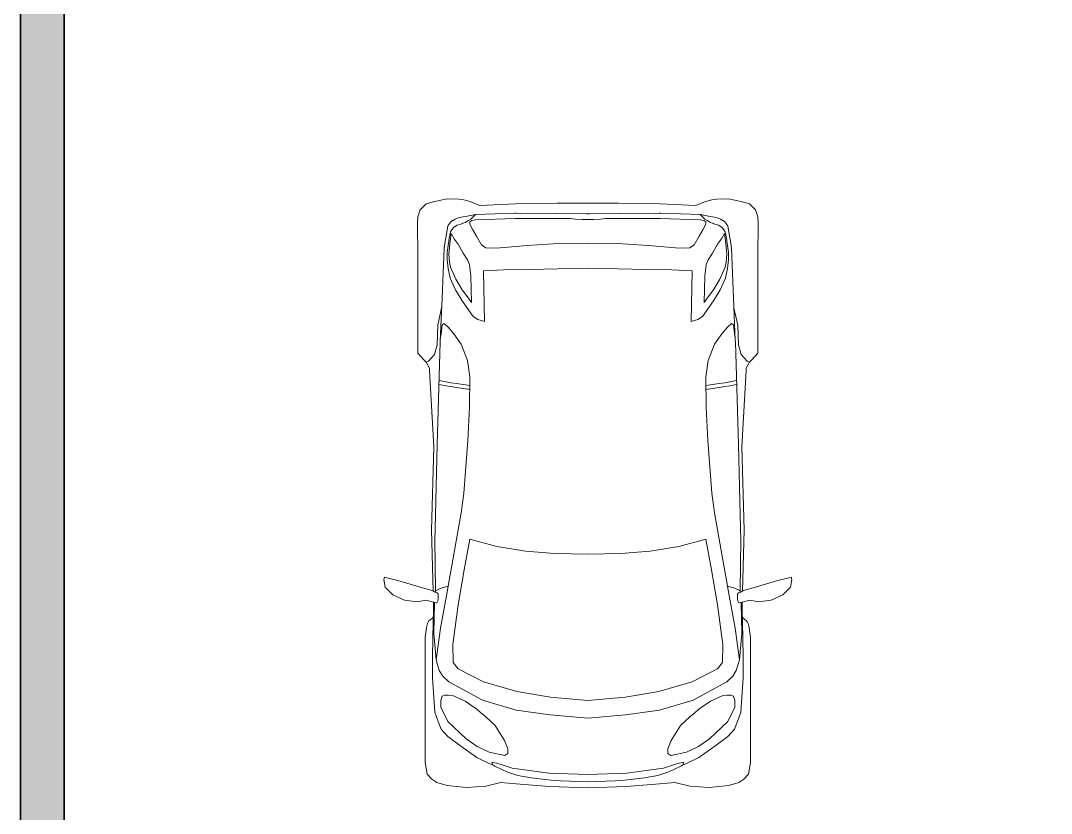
# Model space of a CAD drawing. Header units: millimetres. Extents: x -6000 to 16593, y -11438 to 14364.
# Drawn here: x -2883 to 1835, y -2164 to 1463 of the extents above; entities that cross this region are included whole.
import ezdxf

# ---------------------------------------------------------------- set-up
doc = ezdxf.new("R2010")
doc.units = ezdxf.units.MM
doc.header["$MEASUREMENT"] = 0
doc.linetypes.add('Wipeout_Contour', pattern=[1000, 0, -1000])
doc.layers.add('Interior - Furniture', color=7, linetype='Continuous')
doc.layers.add('Structural - Bearing', color=7, linetype='Continuous')
for name, color, linetype, lineweight, true_color in [('Interior - Furniture _Pen_No__4', 7, 'Continuous', 20, 0x029e21), ('Structural - Bearing_Pen_No__178', 7, 'Continuous', 15, 0xbda888), ('Structural - Bearing_Pen_No__89', 7, 'Continuous', 20, 0x71cebe)]:
    doc.layers.add(name, color=color, linetype=linetype, lineweight=lineweight, true_color=true_color)
doc.layers.add('Structural - Bearing_Pen_No__27', color=7, linetype='Continuous', lineweight=35)

# ---------------------------------------------------------------- blocks, each defined once
blk = doc.blocks.new('Slab_1_2', base_point=(-2883.3, -8527.1))
at = {"layer": 'Structural - Bearing_Pen_No__89', "linetype": 'Continuous', "flags": 128}
blk.add_lwpolyline([(-2883.3, -8527.1), (16035.5, -8527.1), (16035.5, 8108.3), (-2883.3, 8108.3)], close=True, dxfattribs=at)
blk = doc.blocks.new('Wall_4_2', base_point=(-2883.3, 8108.3))
at = {"color": 254, "linetype": 'Wipeout_Contour', "lineweight": 0, "ltscale": 27357.133669}
blk.add_wipeout([(-2883.3, 8108.3), (-2883.3, -4391.7), (-2683.3, -4391.7), (-2683.3, 7908.3)], dxfattribs=at).dxf.layer = 'Structural - Bearing'
at = {"layer": 'Structural - Bearing_Pen_No__178', "linetype": 'Continuous'}
h = blk.add_hatch(dxfattribs=at)
h.set_pattern_fill('Cut_Stone_0002', color=256, style=0, pattern_type=2)
h.set_pattern_definition([(45, (0, 350), (-111.3693, 111.3693), [0, -105, 0, -157.5]), (110, (350, 350), (148.0016, 53.8682), [0, -77, 0, -133])])
h.paths.add_polyline_path([(-2883.3, 8108.3), (-2883.3, -4391.7), (-2683.3, -4391.7), (-2683.3, 7908.3)])
at = {"layer": 'Structural - Bearing_Pen_No__27', "linetype": 'Continuous', "flags": 128}
for points in [[(-2883.3, 8108.3), (-2883.3, -4391.7)], [(-2683.3, -4391.7), (-2683.3, 7908.3)]]:
    blk.add_lwpolyline(points, dxfattribs=at)
blk = doc.blocks.new('Microcar 17')
at = {"layer": 'Interior - Furniture _Pen_No__4', "linetype": 'Continuous'}
for p, q in [((468.3, 893.2), (502.9, 927.9)), ((502.9, 927.9), (538.4, 934.1)), ((545.3, 913.3), (533.5, 870.3)), ((538.4, 934.1), (549.7, 930.9)), ((549.7, 930.9), (545.3, 913.3)), ((443.7, 839.3), (468.3, 893.2)), ((533.5, 870.3), (517.2, 813.4)), ((435.9, 780.6), (443.7, 839.3)), ((517.2, 813.4), (501, 756.7)), ((444.6, 741.2), (435.9, 780.6)), ((501, 756.7), (489.2, 716.9)), ((1541.4, 749.1), (1574.4, 777.9)), ((1574.4, 777.9), (1594.4, 777.9)), ((1594.4, 777.9), (1640.7, 778)), ((1640.7, 778), (1711.4, 778)), ((1711.4, 778), (1787.1, 778.1)), ((1787.1, 778.1), (1880.6, 778.1)), ((1880.6, 778.1), (1969.6, 778.2)), ((1969.6, 778.2), (2058.2, 778.7)), ((2058.2, 778.7), (2130.3, 779.2)), ((2130.3, 779.2), (2171.4, 779.5)), ((2171.4, 779.5), (2197.3, 778.4)), ((2197.3, 778.4), (2229.2, 767.8)), ((2229.2, 767.8), (2257.4, 740.8)), ((-390, 691.9), (-375, 714.3)), ((-375, 714.3), (-351.7, 735.1)), ((-351.7, 735.1), (-299, 745.1)), ((-299, 745.1), (-236.5, 744.6)), ((-236.5, 744.6), (-155.5, 744.1)), ((-155.5, 744.1), (-57.8, 743.9)), ((-68.2, 699.7), (89.1, 711)), ((-57.8, 743.9), (33.3, 743.9)), ((33.3, 743.9), (126.9, 743.9)), ((89.1, 711), (90, 711)), ((90, 711), (93.5, 711)), ((93.5, 711), (187.9, 710.9)), ((126.9, 743.9), (202.7, 744.1)), ((187.9, 710.9), (343.4, 707.6)), ((202.7, 744.1), (273.3, 744.4)), ((273.3, 744.4), (319.5, 738.4)), ((319.5, 738.4), (336.9, 734.2)), ((336.9, 734.2), (343.7, 731.6)), ((343.7, 731.6), (350, 727.1)), ((350, 727.1), (361.3, 710.9)), ((361.3, 710.9), (370.1, 707.1)), ((435.2, 705.8), (444.6, 741.2)), ((489.2, 716.9), (486, 707.7)), ((486, 707.7), (764.9, 715.4)), ((764.9, 715.4), (1144.9, 705)), ((1144.9, 705), (1494.4, 725.3)), ((1494.4, 725.3), (1504.8, 725.1)), ((1504.8, 725.1), (1533.1, 739.6)), ((1533.1, 739.6), (1541.4, 749.1)), ((1537.8, 730.1), (1533.1, 739.6)), ((1568, 702.5), (1537.8, 730.1)), ((2257.4, 740.8), (2267.6, 702.5)), ((-403.2, 644.1), (-390, 691.9)), ((-179.5, 640.7), (-146.6, 671.6)), ((-111.3, 685.4), (-146.6, 671.6)), ((-111.3, 685.4), (-68.2, 699.7)), ((-44.6, 673.2), (-111.2, 641.3)), ((-14.3, 673.2), (-44.6, 673.2)), ((4.7, 667.3), (-14.3, 673.2)), ((8.9, 655.1), (4.7, 667.3)), ((69.8, 636.1), (96.1, 663.6)), ((96.1, 663.6), (122.3, 679.8)), ((122.3, 679.8), (171.8, 694.4)), ((291.3, 705.5), (171.8, 694.4)), ((171.8, 694.4), (315.7, 674.1)), ((434.2, 702.1), (291.3, 705.5)), ((315.7, 674.1), (481.9, 644.2)), ((343.4, 707.6), (347.6, 707.5)), ((370.1, 707.1), (347.6, 707.5)), ((370.1, 707.1), (435.2, 705.8)), ((435.2, 705.8), (431.7, 692.9)), ((431.7, 691), (431.7, 692.9)), ((441.7, 686.8), (431.7, 691)), ((446.2, 685.5), (441.7, 686.8)), ((446.2, 685.5), (471.3, 685.5)), ((471.3, 685.5), (478, 689)), ((478, 689), (482.3, 704.9)), ((486.3, 697.3), (480.2, 697.2)), ((482.3, 704.9), (484.8, 704.1)), ((486, 707.7), (484.8, 704.1)), ((720.3, 700.3), (486.3, 697.3)), ((494.6, 681.4), (486.3, 697.3)), ((494.6, 681.4), (499.8, 670.7)), ((499.8, 670.7), (504.2, 656.6)), ((720.3, 700.3), (772.1, 699.4)), ((772.1, 699.4), (1154.3, 689.1)), ((1154.3, 689.1), (1625.5, 675.3)), ((1431.5, 681), (1425.2, 650.1)), ((1449.1, 680.5), (1442.8, 650.1)), ((1612.4, 690.3), (1568, 702.5)), ((1612.4, 690.3), (1702.5, 686.4)), ((1625.5, 675.3), (1630.4, 675.2)), ((1630.4, 675.2), (1826.1, 667.3)), ((1649, 673.8), (1640.9, 674.8)), ((1662.6, 672.1), (1649, 673.8)), ((1703.3, 666.7), (1662.6, 672.1)), ((1702.5, 686.4), (1781.2, 669.1)), ((1710.4, 657.9), (1703.3, 666.7)), ((1826.1, 667.3), (2054, 658.4)), ((2267.6, 702.5), (2280.9, 644.1)), ((-412.3, 555.8), (-403.2, 644.1)), ((-179.5, 640.7), (-223.8, 580.9)), ((-111.2, 641.3), (-190, 557.6)), ((-17.2, 561.8), (6.7, 614.9)), ((-13, 482.9), (69.8, 636.1)), ((6.7, 614.9), (10.2, 638.5)), ((10.2, 638.5), (8.9, 655.1)), ((159.6, 617), (129.4, 593.7)), ((241.2, 618.7), (159.6, 617)), ((422.4, 593.7), (241.2, 618.7)), ((481.9, 644.2), (508.4, 639.5)), ((504.2, 656.6), (508.4, 639.5)), ((508.4, 639.5), (628.3, 618.2)), ((628.3, 618.2), (766.5, 593.7)), ((1420.9, 627.5), (1416.9, 600.7)), ((1425.2, 650.1), (1420.9, 627.5)), ((1438.6, 627.5), (1434.6, 600.7)), ((1442.8, 650.1), (1438.6, 627.5)), ((1662, 612.7), (1693.7, 640.1)), ((1693.7, 640.1), (1710.4, 657.9)), ((1917, 630.2), (1863.4, 606.3)), ((1967.4, 628), (1913.2, 604.8)), ((1961.6, 640), (1917, 630.2)), ((2002.1, 643.9), (1961.6, 640)), ((1990.3, 632.9), (1967.4, 628)), ((2028.2, 636.3), (1990.3, 632.9)), ((2035.4, 643.9), (2002.1, 643.9)), ((2087.8, 630.2), (2028.2, 636.3)), ((2087.1, 636.8), (2035.4, 643.9)), ((2054, 658.4), (2095.2, 651.6)), ((2087.1, 636.8), (2091.6, 636)), ((2122.3, 626.2), (2087.8, 630.2)), ((2129.6, 629.2), (2091.6, 636)), ((2095.2, 651.6), (2100.3, 650.6)), ((2097.4, 611.3), (2122.3, 626.2)), ((2100.3, 650.6), (2156.6, 641.4)), ((2149.4, 614.8), (2129.6, 629.2)), ((2159.2, 597.9), (2149.4, 614.8)), ((2156.6, 641.4), (2175, 626.7)), ((2175, 626.7), (2175.8, 625.1)), ((2186.8, 607), (2175.8, 625.1)), ((2280.9, 644.1), (2279, 590)), ((-223.8, 580.9), (-275.4, 507.7)), ((129.4, 593.7), (70.2, 477.2)), ((582.7, 566.1), (422.4, 593.7)), ((766.5, 593.7), (843.7, 579.5)), ((843.7, 579.5), (933.1, 567.1)), ((933.1, 567.1), (1174.3, 549.6)), ((1412.9, 570.7), (1408.5, 541.2)), ((1416.9, 600.7), (1412.9, 570.7)), ((1430.6, 570.7), (1426.1, 540.9)), ((1434.6, 600.7), (1430.6, 570.7)), ((1540.9, 550.4), (1615.8, 579.6)), ((1615.8, 579.6), (1662, 612.7)), ((1812.9, 575.2), (1772.9, 546.5)), ((1863.4, 606.3), (1812.9, 575.2)), ((1864, 574.6), (1825.1, 546.8)), ((1913.2, 604.8), (1864, 574.6)), ((2001.8, 551.2), (2032, 571.2)), ((2032, 571.2), (2072.3, 593.7)), ((2072.3, 593.7), (2097.4, 611.3)), ((2166.3, 576.6), (2159.2, 597.9)), ((2166.3, 576.6), (2168.5, 572.2)), ((2172.3, 561.8), (2168.5, 572.2)), ((2186.8, 607), (2194.7, 588.3)), ((2194.7, 588.3), (2201.5, 553.1)), ((2275.6, 568.1), (2267.8, 538.7)), ((2279, 590), (2275.6, 568.1)), ((-406.2, 466.3), (-412.3, 555.8)), ((-190, 557.6), (-226, 506.8)), ((-54, 508.8), (-17.2, 561.8)), ((722.8, 540.6), (582.7, 566.1)), ((689.4, 416.3), (722.8, 540.6)), ((1174.3, 549.6), (1327.8, 542.3)), ((1327.8, 542.3), (1466.4, 540.4)), ((1409.1, 545.2), (1409.2, 546)), ((1466.4, 540.4), (1540.9, 550.4)), ((1741.6, 524.2), (1728.3, 503)), ((1752.7, 532.1), (1741.6, 524.2)), ((1772.9, 546.5), (1752.7, 532.1)), ((1825.1, 546.8), (1806.6, 533.1)), ((1806.6, 533.1), (1928.3, 535.3)), ((1928.3, 535.3), (1978.1, 541.4)), ((1978.1, 541.4), (2001.8, 551.2)), ((2138, 527.1), (2110.1, 509.9)), ((2163.9, 540.9), (2138, 527.1)), ((2175.6, 540.6), (2163.9, 540.9)), ((2180.3, 545.9), (2172.3, 561.8)), ((2181.7, 530.7), (2175.6, 540.6)), ((2187.4, 535.3), (2180.3, 545.9)), ((2184.3, 514.1), (2181.7, 530.7)), ((2208.9, 514.7), (2187.4, 535.3)), ((2201.5, 553.1), (2208.9, 514.7)), ((2205.9, 530.4), (2205.8, 530.7)), ((2205.9, 530.4), (2205.9, 530.1)), ((2267.8, 538.7), (2249.1, 494.3)), ((-275.4, 507.7), (-304.5, 448.5)), ((-226, 506.8), (-251.5, 451.6)), ((-88.9, 466.4), (-69.2, 491.4)), ((-69.2, 491.4), (-54, 508.8)), ((-58.7, 327.4), (-13, 482.9)), ((70.2, 477.2), (26.5, 324.4)), ((1728.3, 503), (1719, 473.5)), ((1719, 473.5), (1951.2, 477)), ((1951.2, 477), (1955.3, 385.2)), ((2070.4, 486.6), (2056, 466.4)), ((2110.1, 509.9), (2070.4, 486.6)), ((2190.6, 332.6), (2184.3, 514.1)), ((2208.9, 514.7), (2214.6, 333.9)), ((2249.1, 494.3), (2256.7, 330.4)), ((-389, 392.2), (-406.2, 466.3)), ((-315.3, 425.1), (-329.9, 393.9)), ((-309.7, 434.9), (-315.3, 425.1)), ((-304.5, 448.4), (-310.1, 434.1)), ((-299.2, 439.9), (-309.7, 434.9)), ((-304.5, 448.4), (-304.5, 448.5)), ((-301.8, 418.7), (-298.3, 435.2)), ((-298.3, 435.2), (-299.2, 439.9)), ((-251.5, 451.6), (-267.2, 379.5)), ((-129.8, 424), (-88.9, 466.4)), ((2056, 466.4), (2053.9, 439.9)), ((2053.9, 439.9), (2055.4, 401.9)), ((-397.1, 309.6), (-391.1, 381.6)), ((-391.1, 381.6), (-389, 392.2)), ((-329.9, 393.9), (-340.5, 371.2)), ((-323.9, 346.5), (-309.5, 392.2)), ((-309.5, 392.2), (-301.8, 418.7)), ((-267.2, 379.5), (-257.8, 366.8)), ((-236.1, 366.8), (-198.1, 381.6)), ((-198.1, 381.6), (-174.2, 396.1)), ((-174.2, 396.1), (-129.8, 424)), ((668.4, 285.4), (689.4, 416.3)), ((1955.3, 385.2), (1956.2, 268.8)), ((2067, 277.8), (2055.4, 401.9)), ((-340.5, 371.2), (-357.5, 320.6)), ((-346.8, 178.8), (-323.9, 346.5)), ((-257.8, 366.8), (-236.1, 366.8)), ((2190.8, 144.9), (2190.6, 332.6)), ((2214.6, 333.9), (2214.6, 328.5)), ((2256.7, 330.4), (2260, 140.3)), ((-408.9, 175.4), (-397.1, 309.6)), ((-357.5, 320.6), (-368.3, 259.8)), ((-80.9, 172.3), (-58.7, 327.4)), ((26.5, 324.4), (1, 171)), ((658, 151), (668.4, 285.4)), ((2211.8, 310.4), (2212.8, 317.1)), ((2211.8, 310.4), (2212.6, 148.3)), ((2212.8, 317.1), (2214.6, 328.5)), ((-368.3, 259.8), (-378.9, 168.3)), ((1956.2, 268.8), (1959.9, 135.7)), ((2067, 277.8), (2076.3, 135.8)), ((-414.1, 0), (-408.9, 175.4)), ((-378.9, 168.3), (-382.8, 125.4)), ((-353.6, 0), (-346.8, 178.8)), ((-95.7, 0), (-80.9, 172.3)), ((1, 171), (-15.3, 0)), ((655.1, 0), (658, 151)), ((2190.3, 79.5), (2190.8, 144.9)), ((2212.6, 148.3), (2212, 0.1)), ((-382.8, 125.4), (-386.9, 0)), ((1959.9, 135.7), (1961.6, 0)), ((2076.3, 135.8), (2077.3, 0)), ((2260, 140.3), (2259.9, 0)), ((2185.1, 26.5), (2187.3, 58.3)), ((2187.3, 58.3), (2190.3, 79.5)), ((-414.1, 0), (-408.9, -175.4)), ((-382.8, -125.4), (-386.9, 0)), ((-353.6, 0), (-346.8, -178.8)), ((-95.7, 0), (-80.9, -172.3)), ((1, -171), (-15.3, 0)), ((2184.9, 0), (2185.1, 26.5)), ((2212, 7.4), (2212, 0.1)), ((655.1, 0), (658, -151)), ((1959.9, -135.7), (1961.6, 0)), ((2076.3, -135.8), (2077.3, 0)), ((2184.9, 0), (2185.1, -26.5)), ((2185.1, -26.5), (2187.3, -58.3)), ((2212, -7.4), (2212, -0.1)), ((2212.6, -148.3), (2212, -0.1)), ((2260, -140.3), (2259.9, 0)), ((2187.3, -58.3), (2190.3, -79.5)), ((2190.3, -79.5), (2190.8, -144.9)), ((-378.9, -168.3), (-382.8, -125.4)), ((1956.2, -268.8), (1959.9, -135.7)), ((2067, -277.8), (2076.3, -135.8)), ((2256.7, -330.4), (2260, -140.3)), ((-408.9, -175.4), (-397.1, -309.6)), ((-368.3, -259.8), (-378.9, -168.3)), ((-346.8, -178.8), (-323.9, -346.5)), ((-80.9, -172.3), (-58.7, -327.4)), ((26.5, -324.4), (1, -171)), ((658, -151), (668.4, -285.4)), ((2190.8, -144.9), (2190.6, -332.6)), ((2211.8, -310.4), (2212.6, -148.3)), ((-357.5, -320.6), (-368.3, -259.8)), ((1955.3, -385.2), (1956.2, -268.8)), ((2067, -277.8), (2055.4, -401.9)), ((-397.1, -309.6), (-391.1, -381.6)), ((-340.5, -371.2), (-357.5, -320.6)), ((-58.7, -327.4), (-13, -482.9)), ((70.2, -477.2), (26.5, -324.4)), ((668.4, -285.4), (689.4, -416.3)), ((2211.8, -310.4), (2212.8, -317.1)), ((2212.8, -317.1), (2214.6, -328.5)), ((2214.6, -333.9), (2214.6, -328.5)), ((-329.9, -393.9), (-340.5, -371.2)), ((-323.9, -346.5), (-309.5, -392.2)), ((-267.2, -379.5), (-257.8, -366.8)), ((-257.8, -366.8), (-236.1, -366.8)), ((-236.1, -366.8), (-198.1, -381.6)), ((2190.6, -332.6), (2184.3, -514.1)), ((2208.9, -514.7), (2214.6, -333.9)), ((2249.1, -494.3), (2256.7, -330.4)), ((-389, -392.2), (-406.2, -466.3)), ((-391.1, -381.6), (-389, -392.2)), ((-315.3, -425.1), (-329.9, -393.9)), ((-309.5, -392.2), (-301.8, -418.7)), ((-301.8, -418.7), (-298.3, -435.2)), ((-251.5, -451.6), (-267.2, -379.5)), ((-198.1, -381.6), (-174.2, -396.1)), ((-174.2, -396.1), (-129.8, -424)), ((-129.8, -424), (-88.9, -466.4)), ((689.4, -416.3), (722.8, -540.6)), ((1951.2, -477), (1955.3, -385.2)), ((2053.9, -439.9), (2055.4, -401.9)), ((-406.2, -466.3), (-412.3, -555.8)), ((-309.7, -434.9), (-315.3, -425.1)), ((-304.5, -448.4), (-310.1, -434.1)), ((-299.2, -439.9), (-309.7, -434.9)), ((-304.5, -448.4), (-304.5, -448.5)), ((-275.4, -507.7), (-304.5, -448.5)), ((-298.3, -435.2), (-299.2, -439.9)), ((-226, -506.8), (-251.5, -451.6)), ((-88.9, -466.4), (-69.2, -491.4)), ((2056, -466.4), (2053.9, -439.9)), ((2070.4, -486.6), (2056, -466.4)), ((-223.8, -580.9), (-275.4, -507.7)), ((-190, -557.6), (-226, -506.8)), ((-69.2, -491.4), (-54, -508.8)), ((-54, -508.8), (-17.2, -561.8)), ((-13, -482.9), (69.8, -636.1)), ((129.4, -593.7), (70.2, -477.2)), ((1728.3, -503), (1719, -473.5)), ((1719, -473.5), (1951.2, -477)), ((1741.6, -524.2), (1728.3, -503)), ((2110.1, -509.9), (2070.4, -486.6)), ((2138, -527.1), (2110.1, -509.9)), ((2184.3, -514.1), (2181.7, -530.7)), ((2208.9, -514.7), (2187.4, -535.3)), ((2201.5, -553.1), (2208.9, -514.7)), ((2267.8, -538.7), (2249.1, -494.3)), ((-412.3, -555.8), (-403.2, -644.1)), ((-111.2, -641.3), (-190, -557.6)), ((-17.2, -561.8), (6.7, -614.9)), ((582.7, -566.1), (422.4, -593.7)), ((722.8, -540.6), (582.7, -566.1)), ((933.1, -567.1), (1174.3, -549.6)), ((1174.3, -549.6), (1327.8, -542.3)), ((1327.8, -542.3), (1466.4, -540.4)), ((1412.9, -570.7), (1408.5, -541.2)), ((1409.1, -545.2), (1409.2, -546)), ((1430.6, -570.7), (1426.1, -540.9)), ((1466.4, -540.4), (1540.9, -550.4)), ((1540.9, -550.4), (1615.8, -579.6)), ((1752.7, -532.1), (1741.6, -524.2)), ((1772.9, -546.5), (1752.7, -532.1)), ((1812.9, -575.2), (1772.9, -546.5)), ((1825.1, -546.8), (1806.6, -533.1)), ((1806.6, -533.1), (1928.3, -535.3)), ((1864, -574.6), (1825.1, -546.8)), ((1928.3, -535.3), (1978.1, -541.4)), ((1978.1, -541.4), (2001.8, -551.2)), ((2001.8, -551.2), (2032, -571.2)), ((2163.9, -540.9), (2138, -527.1)), ((2175.6, -540.6), (2163.9, -540.9)), ((2172.3, -561.8), (2168.5, -572.2)), ((2180.3, -545.9), (2172.3, -561.8)), ((2181.7, -530.7), (2175.6, -540.6)), ((2187.4, -535.3), (2180.3, -545.9)), ((2194.7, -588.3), (2201.5, -553.1)), ((2205.9, -530.4), (2205.8, -530.7)), ((2205.9, -530.4), (2205.9, -530.1)), ((2275.6, -568.1), (2267.8, -538.7)), ((-179.5, -640.7), (-223.8, -580.9)), ((159.6, -617), (129.4, -593.7)), ((422.4, -593.7), (241.2, -618.7)), ((628.3, -618.2), (766.5, -593.7)), ((766.5, -593.7), (843.7, -579.5)), ((843.7, -579.5), (933.1, -567.1)), ((1416.9, -600.7), (1412.9, -570.7)), ((1420.9, -627.5), (1416.9, -600.7)), ((1434.6, -600.7), (1430.6, -570.7)), ((1438.6, -627.5), (1434.6, -600.7)), ((1615.8, -579.6), (1662, -612.7)), ((1662, -612.7), (1693.7, -640.1)), ((1863.4, -606.3), (1812.9, -575.2)), ((1917, -630.2), (1863.4, -606.3)), ((1913.2, -604.8), (1864, -574.6)), ((1967.4, -628), (1913.2, -604.8)), ((2032, -571.2), (2072.3, -593.7)), ((2072.3, -593.7), (2097.4, -611.3)), ((2097.4, -611.3), (2122.3, -626.2)), ((2159.2, -597.9), (2149.4, -614.8)), ((2166.3, -576.6), (2159.2, -597.9)), ((2166.3, -576.6), (2168.5, -572.2)), ((2186.8, -607), (2175.8, -625.1)), ((2186.8, -607), (2194.7, -588.3)), ((2279, -590), (2275.6, -568.1)), ((2280.9, -644.1), (2279, -590)), ((-403.2, -644.1), (-390, -691.9)), ((-179.5, -640.7), (-146.6, -671.6)), ((-44.6, -673.2), (-111.2, -641.3)), ((8.9, -655.1), (4.7, -667.3)), ((6.7, -614.9), (10.2, -638.5)), ((10.2, -638.5), (8.9, -655.1)), ((69.8, -636.1), (96.1, -663.6)), ((241.2, -618.7), (159.6, -617)), ((315.7, -674.1), (481.9, -644.2)), ((481.9, -644.2), (508.4, -639.5)), ((499.8, -670.7), (504.2, -656.6)), ((504.2, -656.6), (508.4, -639.5)), ((508.4, -639.5), (628.3, -618.2)), ((1425.2, -650.1), (1420.9, -627.5)), ((1431.5, -681), (1425.2, -650.1)), ((1442.8, -650.1), (1438.6, -627.5)), ((1449.1, -680.5), (1442.8, -650.1)), ((1693.7, -640.1), (1710.4, -657.9)), ((1710.4, -657.9), (1703.3, -666.7)), ((1826.1, -667.3), (2054, -658.4)), ((1961.6, -640), (1917, -630.2)), ((2002.1, -643.9), (1961.6, -640)), ((1990.3, -632.9), (1967.4, -628)), ((2028.2, -636.3), (1990.3, -632.9)), ((2035.4, -643.9), (2002.1, -643.9)), ((2087.8, -630.2), (2028.2, -636.3)), ((2087.1, -636.8), (2035.4, -643.9)), ((2054, -658.4), (2095.2, -651.6)), ((2087.1, -636.8), (2091.6, -636)), ((2122.3, -626.2), (2087.8, -630.2)), ((2129.6, -629.2), (2091.6, -636)), ((2095.2, -651.6), (2100.3, -650.6)), ((2100.3, -650.6), (2156.6, -641.4)), ((2149.4, -614.8), (2129.6, -629.2)), ((2156.6, -641.4), (2175, -626.7)), ((2175, -626.7), (2175.8, -625.1)), ((2267.6, -702.5), (2280.9, -644.1)), ((-390, -691.9), (-375, -714.3)), ((-111.3, -685.4), (-146.6, -671.6)), ((-111.3, -685.4), (-68.2, -699.7)), ((-68.2, -699.7), (89.1, -711)), ((-14.3, -673.2), (-44.6, -673.2)), ((4.7, -667.3), (-14.3, -673.2)), ((96.1, -663.6), (122.3, -679.8)), ((122.3, -679.8), (171.8, -694.4)), ((171.8, -694.4), (315.7, -674.1)), ((291.3, -705.5), (171.8, -694.4)), ((187.9, -710.9), (343.4, -707.6)), ((434.2, -702.1), (291.3, -705.5)), ((343.4, -707.6), (347.6, -707.5)), ((370.1, -707.1), (347.6, -707.5)), ((361.3, -710.9), (370.1, -707.1)), ((370.1, -707.1), (435.2, -705.8)), ((441.7, -686.8), (431.7, -691)), ((431.7, -691), (431.7, -692.9)), ((435.2, -705.8), (431.7, -692.9)), ((435.2, -705.8), (444.6, -741.2)), ((446.2, -685.5), (441.7, -686.8)), ((446.2, -685.5), (471.3, -685.5)), ((471.3, -685.5), (478, -689)), ((478, -689), (482.3, -704.9)), ((486.3, -697.3), (480.2, -697.2)), ((482.3, -704.9), (484.8, -704.1)), ((486, -707.7), (484.8, -704.1)), ((489.2, -716.9), (486, -707.7)), ((486, -707.7), (764.9, -715.4)), ((494.6, -681.4), (486.3, -697.3)), ((720.3, -700.3), (486.3, -697.3)), ((494.6, -681.4), (499.8, -670.7)), ((720.3, -700.3), (772.1, -699.4)), ((764.9, -715.4), (1144.9, -705)), ((772.1, -699.4), (1154.3, -689.1)), ((1144.9, -705), (1494.4, -725.3)), ((1154.3, -689.1), (1625.5, -675.3)), ((1568, -702.5), (1537.8, -730.1)), ((1612.4, -690.3), (1568, -702.5)), ((1612.4, -690.3), (1702.5, -686.4)), ((1625.5, -675.3), (1630.4, -675.2)), ((1630.4, -675.2), (1826.1, -667.3)), ((1649, -673.8), (1640.9, -674.8)), ((1662.6, -672.1), (1649, -673.8)), ((1703.3, -666.7), (1662.6, -672.1)), ((1702.5, -686.4), (1781.2, -669.1)), ((2257.4, -740.8), (2267.6, -702.5)), ((-375, -714.3), (-351.7, -735.1)), ((-351.7, -735.1), (-299, -745.1)), ((-299, -745.1), (-236.5, -744.6)), ((-236.5, -744.6), (-155.5, -744.1)), ((-155.5, -744.1), (-57.8, -743.9)), ((-57.8, -743.9), (33.3, -743.9)), ((33.3, -743.9), (126.9, -743.9)), ((89.1, -711), (90, -711)), ((90, -711), (93.5, -711)), ((93.5, -711), (187.9, -710.9)), ((126.9, -743.9), (202.7, -744.1)), ((202.7, -744.1), (273.3, -744.4)), ((273.3, -744.4), (319.5, -738.4)), ((319.5, -738.4), (336.9, -734.2)), ((336.9, -734.2), (343.7, -731.6)), ((343.7, -731.6), (350, -727.1)), ((350, -727.1), (361.3, -710.9)), ((444.6, -741.2), (435.9, -780.6)), ((501, -756.7), (489.2, -716.9)), ((1494.4, -725.3), (1504.8, -725.1)), ((1504.8, -725.1), (1533.1, -739.6)), ((1537.8, -730.1), (1533.1, -739.6)), ((1533.1, -739.6), (1541.4, -749.1)), ((1541.4, -749.1), (1574.4, -777.9)), ((2229.2, -767.8), (2257.4, -740.8)), ((435.9, -780.6), (443.7, -839.3)), ((517.2, -813.4), (501, -756.7)), ((1574.4, -777.9), (1594.4, -777.9)), ((1594.4, -777.9), (1640.7, -778)), ((1640.7, -778), (1711.4, -778)), ((1711.4, -778), (1787.1, -778.1)), ((1787.1, -778.1), (1880.6, -778.1)), ((1880.6, -778.1), (1969.6, -778.2)), ((1969.6, -778.2), (2058.2, -778.7)), ((2058.2, -778.7), (2130.3, -779.2)), ((2130.3, -779.2), (2171.4, -779.5)), ((2171.4, -779.5), (2197.3, -778.4)), ((2197.3, -778.4), (2229.2, -767.8)), ((443.7, -839.3), (468.3, -893.2)), ((533.5, -870.3), (517.2, -813.4)), ((468.3, -893.2), (502.9, -927.9)), ((545.3, -913.3), (533.5, -870.3)), ((502.9, -927.9), (538.4, -934.1)), ((538.4, -934.1), (549.7, -930.9)), ((549.7, -930.9), (545.3, -913.3))]:
    blk.add_line(p, q, dxfattribs=at)

msp = doc.modelspace()

# ---------------------------------------------------------------- block references
at = {"layer": 'Interior - Furniture', "color": 104, "linetype": 'Continuous', "lineweight": 20, "true_color": 0x029e21, "zscale": 1000, "rotation": 90}
msp.add_blockref('Microcar 17', (-286.7, -1632.6), dxfattribs=at)
at = {"layer": 'Structural - Bearing', "color": 123, "linetype": 'Continuous', "lineweight": 20, "true_color": 0x71cebe}
msp.add_blockref('Slab_1_2', (-2883.3, -8527.1), dxfattribs=at)

# ---------------------------------------------------------------- next in the draw order: block references
at = {"layer": 'Structural - Bearing'}
msp.add_blockref('Wall_4_2', (-2883.3, 8108.3), dxfattribs=at)

doc.saveas('drawing.dxf')
